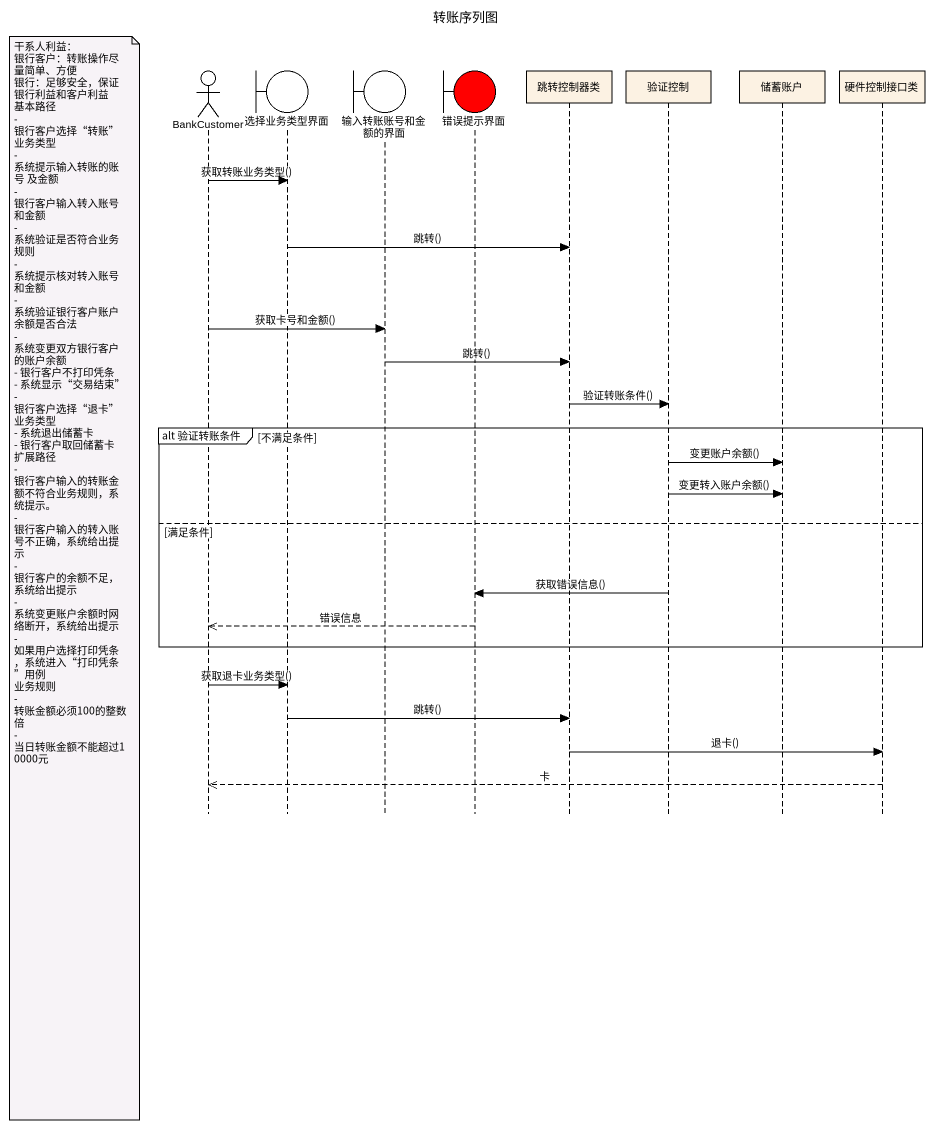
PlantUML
@startuml
title 转账序列图
hide footbox
actor BankCustomer
boundary 选择业务类型界面
boundary 输入转账账号和金额的界面
boundary 错误提示界面 #FF0000
participant 跳转控制器类
participant 验证控制
participant 储蓄账户
participant 硬件控制接口类

BankCustomer -> 选择业务类型界面 : 获取转账业务类型()
选择业务类型界面 -> 跳转控制器类 : 跳转()
BankCustomer -> 输入转账账号和金额的界面 : 获取卡号和金额()
输入转账账号和金额的界面 -> 跳转控制器类 : 跳转()
跳转控制器类 -> 验证控制 : 验证转账条件()
group alt 验证转账条件 [不满足条件]
  验证控制 -> 储蓄账户 : 变更账户余额()
  验证控制 -> 储蓄账户 : 变更转入账户余额()
else 满足条件
  note left of BankCustomer
    干系人利益：
    银行客户：转账操作尽量简单、方便
    银行：足够安全，保证银行利益和客户利益
    基本路径
    - 银行客户选择“转账”业务类型
    - 系统提示输入转账的账号 及金额
    - 银行客户输入转入账号和金额
    - 系统验证是否符合业务规则
    - 系统提示核对转入账号和金额
    - 系统验证银行客户账户余额是否合法
    - 系统变更双方银行客户的账户余额
    - 银行客户不打印凭条
    - 系统显示“交易结束”
    - 银行客户选择“退卡”业务类型
    - 系统退出储蓄卡
    - 银行客户取回储蓄卡
    扩展路径
    - 银行客户输入的转账金额不符合业务规则，系统提示。
    - 银行客户输入的转入账号不正确，系统给出提示
    - 银行客户的余额不足，系统给出提示
    - 系统变更账户余额时网络断开，系统给出提示
    - 如果用户选择打印凭条，系统进入“打印凭条”用例
    业务规则
    - 转账金额必须100的整数倍
    - 当日转账金额不能超过10000元
  end note
  验证控制 -> 错误提示界面 : 获取错误信息()
  错误提示界面 -->> BankCustomer : 错误信息
end
BankCustomer -> 选择业务类型界面 : 获取退卡业务类型()
选择业务类型界面 -> 跳转控制器类 : 跳转()
跳转控制器类 -> 硬件控制接口类 : 退卡()
硬件控制接口类 -->> BankCustomer : 卡
@enduml
